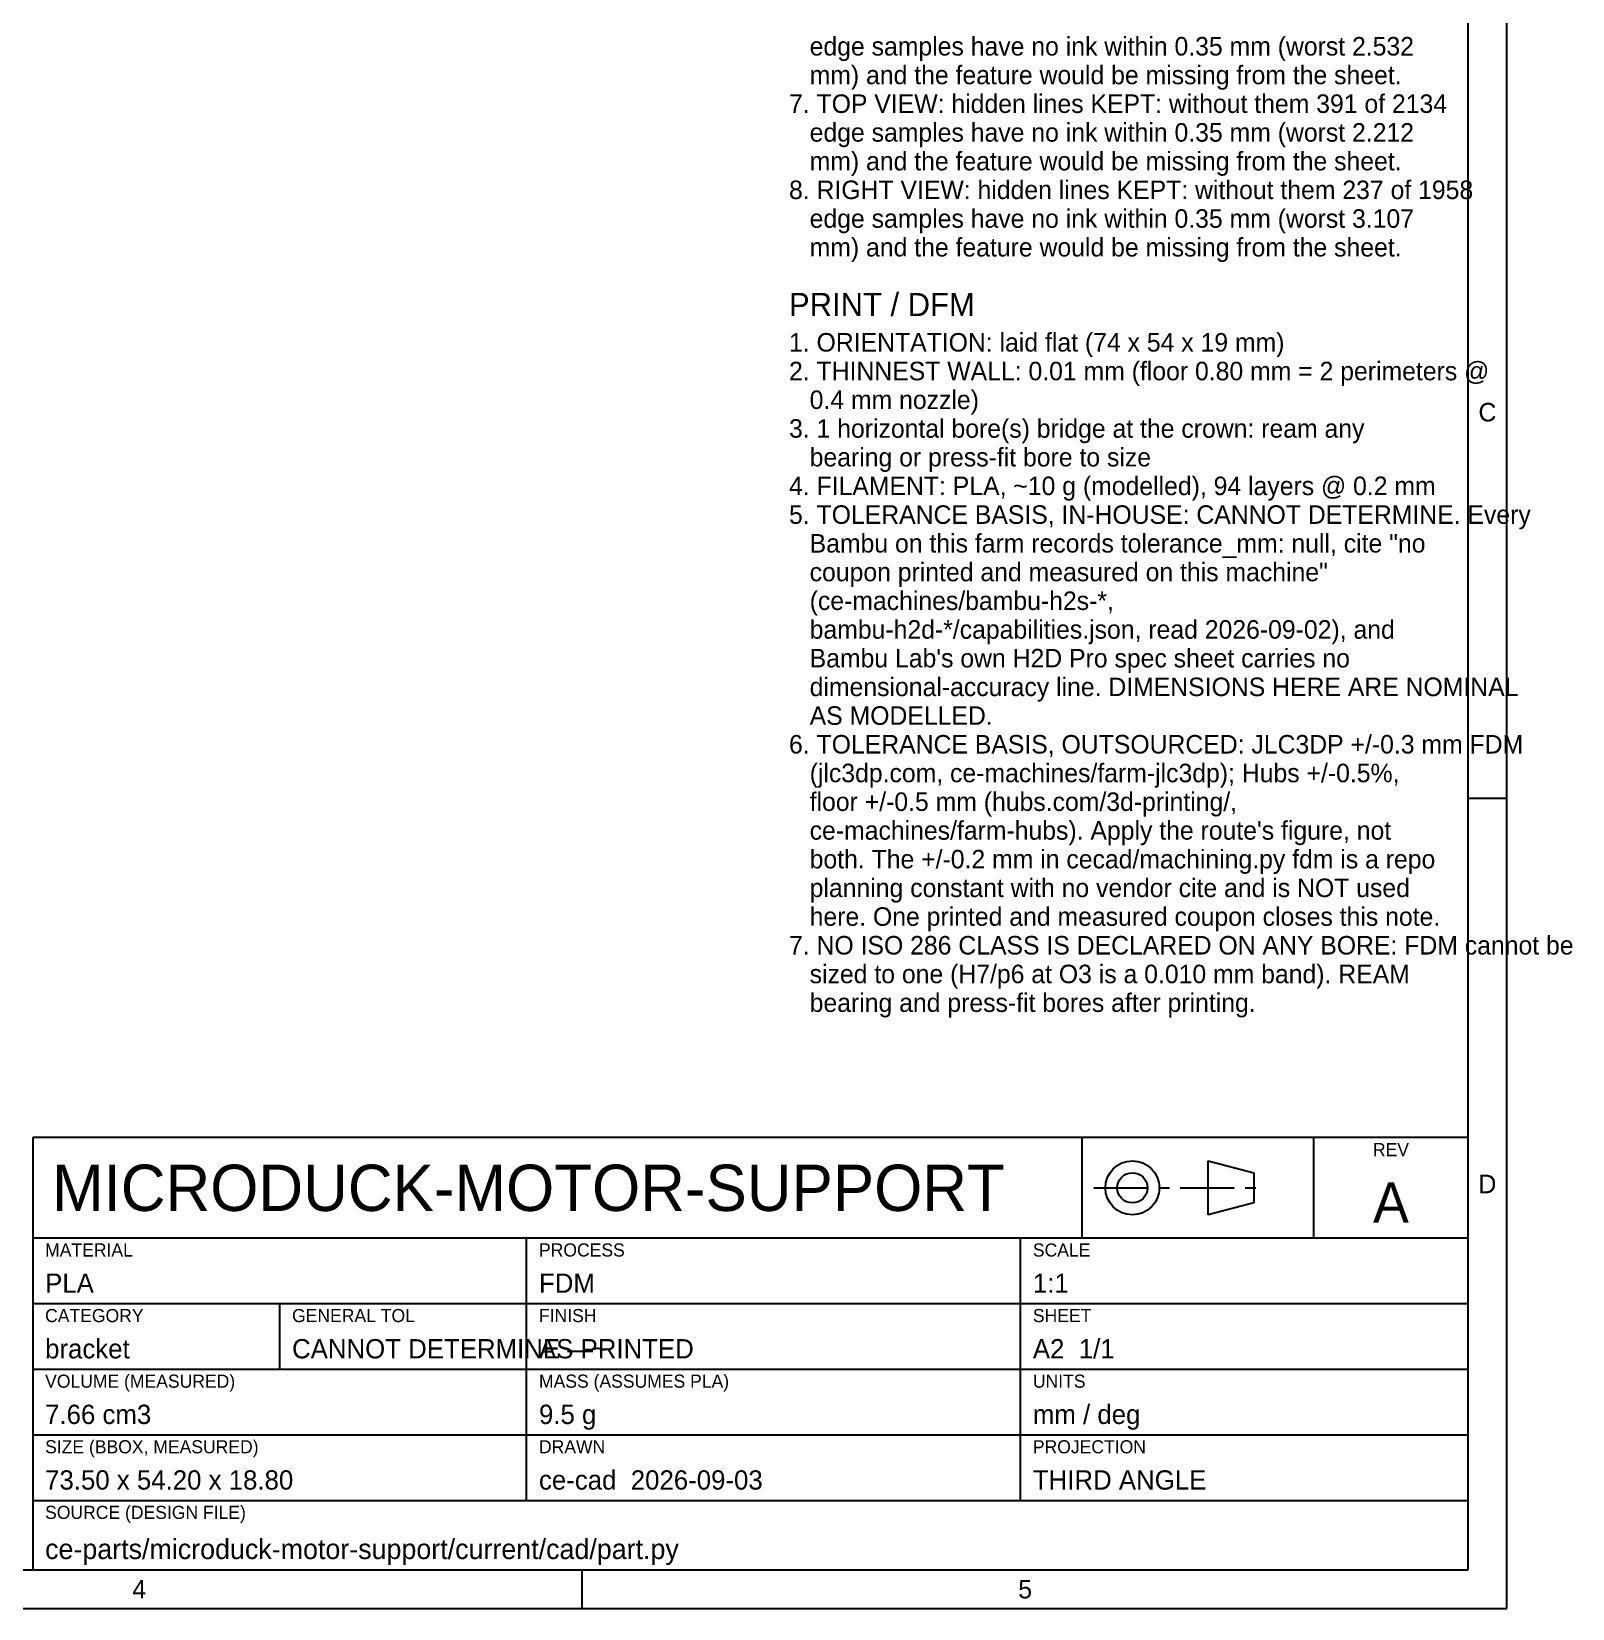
# Model space of a CAD drawing. Header units: millimetres. Extents: x -113 to 601, y 5 to 415.
# Drawn here: x 397.8 to 597.5, y 5 to 209.3 of the extents above; entities that cross this region are included whole.
import ezdxf
from ezdxf.enums import TextEntityAlignment as Align

# ---------------------------------------------------------------- set-up
doc = ezdxf.new("R2010")
doc.units = ezdxf.units.MM
doc.linetypes.add('CENTER', pattern=[11.2, 7, -1.4, 1.4, -1.4])
for name, color, linetype in [('CENTER', 4, 'CENTER'), ('FRAME', 7, 'CONTINUOUS'), ('TEXT', 3, 'CONTINUOUS'), ('TITLE', 7, 'CONTINUOUS')]:
    doc.layers.add(name, color=color, linetype=linetype)

msp = doc.modelspace()

# ---------------------------------------------------------------- linework, layer by layer
at = {"layer": 'CENTER'}
msp.add_line((535.5, 59.5), (557.75, 59.5), dxfattribs=at)
at = {"layer": 'FRAME'}
for p, q in [((584, 10), (584, 410)), ((584, 66), (398, 66)), ((398, 66), (398, 10)), ((584, 10), (584, 66)), ((10, 10), (584, 10)), ((398, 10), (584, 10))]:
    msp.add_line(p, q, dxfattribs=at)
at = {"layer": 'TITLE'}
for p, q in [((589, 5), (589, 415)), ((584, 110), (589, 110)), ((534, 53), (534, 66)), ((564, 53), (564, 66)), ((550.3, 56), (550.3, 63)), ((550.3, 63), (556.25, 61.46)), ((556.25, 61.46), (556.25, 57.54)), ((556.25, 57.54), (550.3, 56)), ((398, 53), (584, 53)), ((462, 19), (462, 53)), ((526, 19), (526, 53)), ((398, 44.5), (584, 44.5)), ((430, 36), (430, 44.5)), ((398, 36), (584, 36)), ((398, 27.5), (584, 27.5)), ((398, 19), (584, 19)), ((469.2, 5), (469.2, 10)), ((5, 5), (589, 5))]:
    msp.add_line(p, q, dxfattribs=at)
for radius in [3.5, 1.96]:
    msp.add_circle((540.5, 59.5), radius, dxfattribs=at)

# ---------------------------------------------------------------- texts
at = {"layer": 'TEXT'}
for s, height, p in [('   edge samples have no ink within 0.35 mm (worst 2.532', 2.4, (496, 206.210818)), ('   mm) and the feature would be missing from the sheet.', 2.4, (496, 202.490818)), ('7. TOP VIEW: hidden lines KEPT: without them 391 of 2134', 2.4, (496, 198.770818)), ('   edge samples have no ink within 0.35 mm (worst 2.212', 2.4, (496, 195.050818)), ('   mm) and the feature would be missing from the sheet.', 2.4, (496, 191.330818)), ('8. RIGHT VIEW: hidden lines KEPT: without them 237 of 1958', 2.4, (496, 187.610818)), ('   edge samples have no ink within 0.35 mm (worst 3.107', 2.4, (496, 183.890818)), ('   mm) and the feature would be missing from the sheet.', 2.4, (496, 180.170818)), ('PRINT / DFM', 3, (496, 172.450818)), ('1. ORIENTATION: laid flat (74 x 54 x 19 mm)', 2.4, (496, 167.850818)), ('2. THINNEST WALL: 0.01 mm (floor 0.80 mm = 2 perimeters @', 2.4, (496, 164.130818)), ('   0.4 mm nozzle)', 2.4, (496, 160.410818)), ('3. 1 horizontal bore(s) bridge at the crown: ream any', 2.4, (496, 156.690818)), ('   bearing or press-fit bore to size', 2.4, (496, 152.970818)), ('4. FILAMENT: PLA, ~10 g (modelled), 94 layers @ 0.2 mm', 2.4, (496, 149.250818)), ('5. TOLERANCE BASIS, IN-HOUSE: CANNOT DETERMINE. Every', 2.4, (496, 145.530818)), ('   Bambu on this farm records tolerance_mm: null, cite "no', 2.4, (496, 141.810818)), ('   coupon printed and measured on this machine"', 2.4, (496, 138.090818)), ('   (ce-machines/bambu-h2s-*,', 2.4, (496, 134.370818)), ('   bambu-h2d-*/capabilities.json, read 2026-09-02), and', 2.4, (496, 130.650818)), ("   Bambu Lab's own H2D Pro spec sheet carries no", 2.4, (496, 126.930818)), ('   dimensional-accuracy line. DIMENSIONS HERE ARE NOMINAL', 2.4, (496, 123.210818)), ('   AS MODELLED.', 2.4, (496, 119.490818)), ('6. TOLERANCE BASIS, OUTSOURCED: JLC3DP +/-0.3 mm FDM', 2.4, (496, 115.770818)), ('   (jlc3dp.com, ce-machines/farm-jlc3dp); Hubs +/-0.5%,', 2.4, (496, 112.050818)), ('   floor +/-0.5 mm (hubs.com/3d-printing/,', 2.4, (496, 108.330818)), ("   ce-machines/farm-hubs). Apply the route's figure, not", 2.4, (496, 104.610818)), ('   both. The +/-0.2 mm in cecad/machining.py fdm is a repo', 2.4, (496, 100.890818)), ('   planning constant with no vendor cite and is NOT used', 2.4, (496, 97.170818)), ('   here. One printed and measured coupon closes this note.', 2.4, (496, 93.450818)), ('7. NO ISO 286 CLASS IS DECLARED ON ANY BORE: FDM cannot be', 2.4, (496, 89.730818)), ('   sized to one (H7/p6 at O3 is a 0.010 mm band). REAM', 2.4, (496, 86.010818)), ('   bearing and press-fit bores after printing.', 2.4, (496, 82.290818)), ('PLA', 2.5, (399.6, 45.9)), ('FDM', 2.5, (463.6, 45.9)), ('1:1', 2.5, (527.6, 45.9)), ('bracket', 2.5, (399.6, 37.4)), ('CANNOT DETERMINE —~', 2.5, (431.6, 37.4)), ('AS PRINTED', 2.5, (463.6, 37.4)), ('A2  1/1', 2.5, (527.6, 37.4)), ('7.66 cm3', 2.5, (399.6, 28.9)), ('9.5 g', 2.5, (463.6, 28.9)), ('mm / deg', 2.5, (527.6, 28.9)), ('73.50 x 54.20 x 18.80', 2.5, (399.6, 20.4)), ('ce-cad  2026-09-03', 2.5, (463.6, 20.4)), ('THIRD ANGLE', 2.5, (527.6, 20.4)), ('ce-parts/microduck-motor-support/current/cad/part.py', 2.6, (399.6, 11.4))]:
    msp.add_text(s, height=height, dxfattribs=at).set_placement(p)
msp.add_text('MICRODUCK-MOTOR-SUPPORT', height=6, dxfattribs=at).set_placement((400.5, 59.5), align=Align.MIDDLE_LEFT)
msp.add_text('A', height=5.2, dxfattribs=at).set_placement((574, 55), align=Align.CENTER)
at = {"layer": 'TITLE'}
for s, p in [('C', (586.5, 160)), ('D', (586.5, 60)), ('4', (411.8, 7.5)), ('5', (526.6, 7.5))]:
    msp.add_text(s, height=2.4, dxfattribs=at).set_placement(p, align=Align.MIDDLE_CENTER)
msp.add_text('REV', height=1.7, dxfattribs=at).set_placement((574, 63.6), align=Align.CENTER)
for s, p in [('MATERIAL', (399.6, 50.6)), ('PROCESS', (463.6, 50.6)), ('SCALE', (527.6, 50.6)), ('CATEGORY', (399.6, 42.1)), ('GENERAL TOL', (431.6, 42.1)), ('FINISH', (463.6, 42.1)), ('SHEET', (527.6, 42.1)), ('VOLUME (MEASURED)', (399.6, 33.6)), ('MASS (ASSUMES PLA)', (463.6, 33.6)), ('UNITS', (527.6, 33.6)), ('SIZE (BBOX, MEASURED)', (399.6, 25.1)), ('DRAWN', (463.6, 25.1)), ('PROJECTION', (527.6, 25.1)), ('SOURCE (DESIGN FILE)', (399.6, 16.6))]:
    msp.add_text(s, height=1.7, dxfattribs=at).set_placement(p)

doc.saveas('drawing.dxf')
